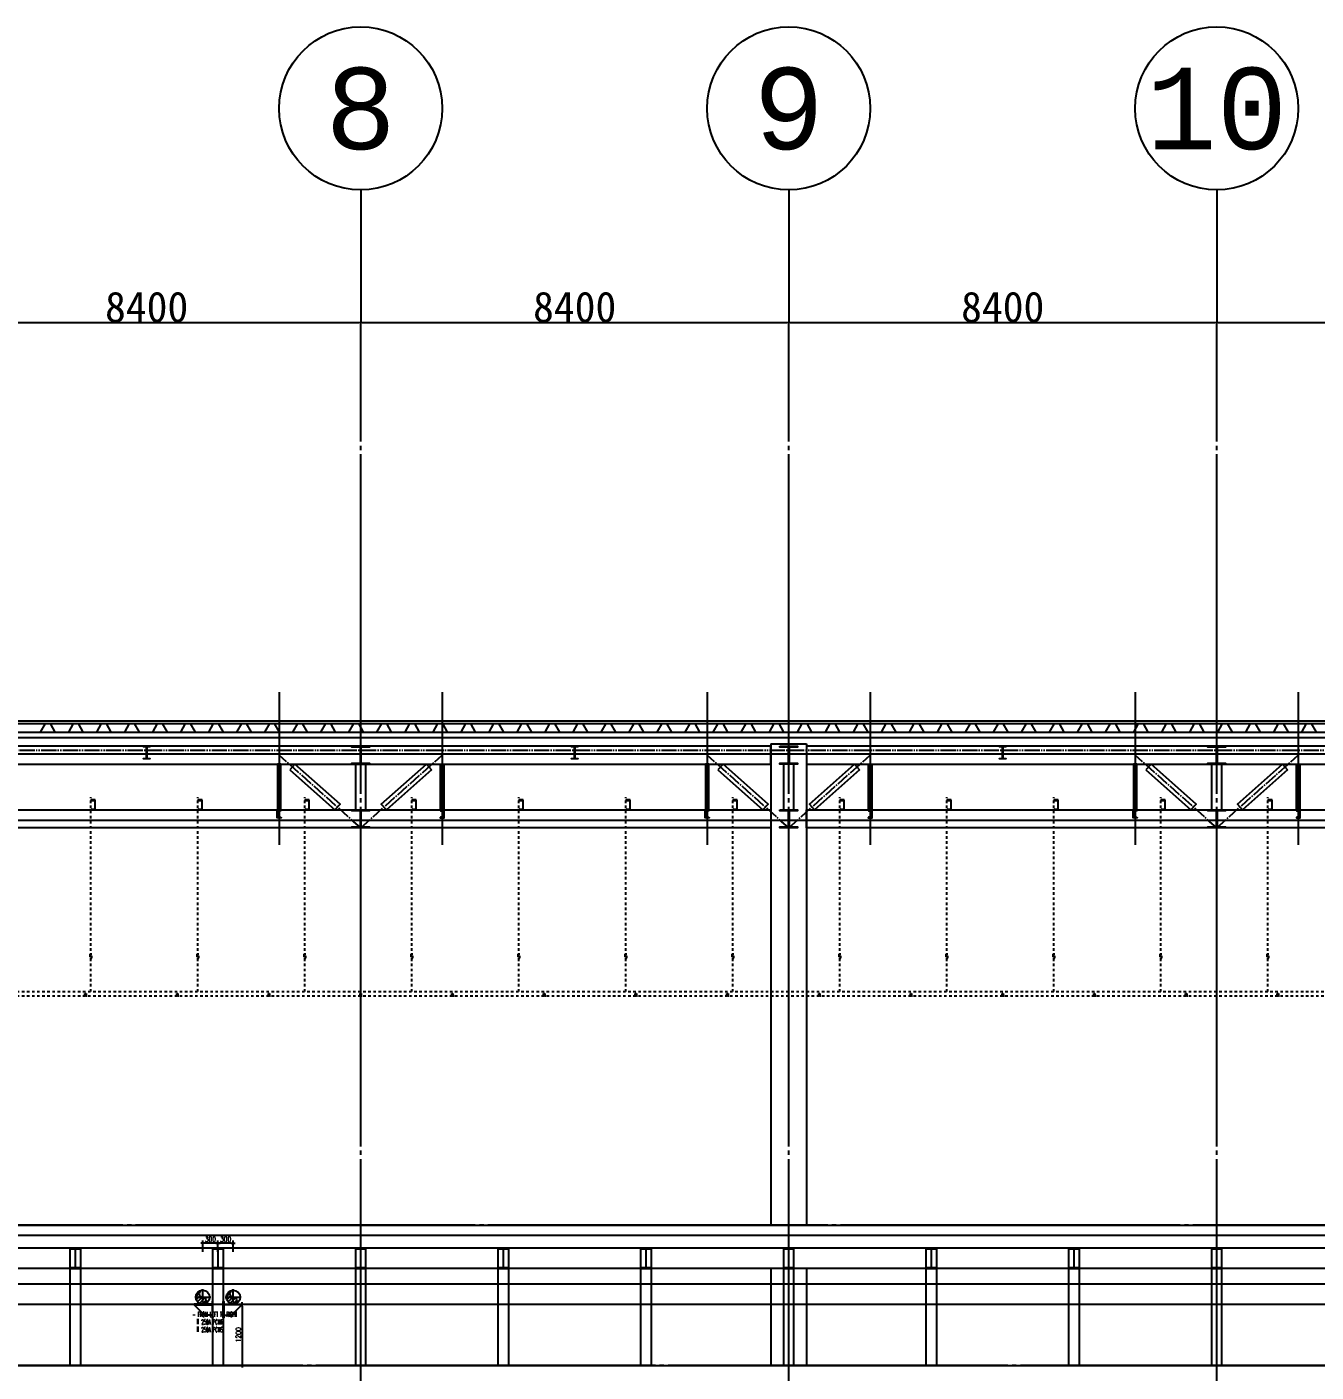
# Model space of a CAD drawing. Header units: millimetres. Extents: x -32710 to 654186, y -254124 to 420220.
# Drawn here: x 82650 to 107950, y 393818 to 420220 of the extents above; entities that cross this region are included whole.
import ezdxf
from ezdxf.enums import TextEntityAlignment as Align
from ezdxf.xclip import XClip

# ---------------------------------------------------------------- set-up
doc = ezdxf.new("R2010")
doc.units = ezdxf.units.MM
doc.header["$LTSCALE"] = 1000
for name, pattern in [('CENTER2', [1.125, 0.75, -0.125, 0.125, -0.125]), ('DOT2', [3.175, 0, -3.175]), ('TPH12-SEC-@E$0$CENTERK0', [0.65, 0.5, -0.05, 0.05, -0.05]), ('TPH12-SEC-@E$0$CENTERK5', [6.916, 6.667, -0.083, 0.083, -0.083]), ('TPH12-SEC-@E$0$DOTK1', [0.1, 0.05, -0.05]), ('TPH12-SEC-@E$0$PHANTOMK1', [1.415, 1, -0.083, 0.083, -0.083, 0.083, -0.083]), ('YFM1P-長$0$HIDDEN', [9.525, 6.35, -3.175])]:
    doc.linetypes.add(name, pattern=pattern)
for name, color, linetype in [('0-LEVEL LINE', 4, 'DOT2'), ('M-DIM', 1, 'Continuous'), ('M-TXT', 3, 'Continuous'), ('MPPIPE', 100, 'Continuous'), ('SUPPORT', 2, 'Continuous'), ('TPH12-SEC-@E$0$$FFU', 252, 'TPH12-SEC-@E$0$DOTK1'), ('TPH12-SEC-@E$0$A-DIM', 8, 'Continuous'), ('TPH12-SEC-@E$0$FLAG', 252, 'Continuous'), ('TPH12-SEC-@E$0$H-SIN', 252, 'TPH12-SEC-@E$0$CENTERK5'), ('TPH12-SEC-@E$0$HATCH', 252, 'Continuous'), ('TPH12-SEC-@E$0$KABE1', 252, 'Continuous'), ('TPH12-SEC-@E$0$SIAGE1', 252, 'Continuous'), ('TPH12-SEC-@E$0$SIAGE3', 252, 'Continuous'), ('TPH12-SEC-@E$0$STEEL2', 252, 'Continuous'), ('TPH12-SEC-@E$0$STEEL3', 252, 'Continuous'), ('TPH12-SEC-@E$0$SUGATA2', 252, 'Continuous'), ('TPH12-SEC-@E$0$SUGATA3', 252, 'Continuous'), ('YFM1P-長$0$M-FOUN', 252, 'Continuous')]:
    doc.layers.add(name, color=color, linetype=linetype)
doc.styles.add('aa-txt', font='simplex.shx', dxfattribs={"width": 0.7, "bigfont": 'chineset.shx'})
doc.styles.add('TPH12-SEC-@E$0$ATS', font='monotxt', dxfattribs={"bigfont": 'BIGFONT'})
doc.styles.add('TPH12-SEC-@E$0$STANDARD', font='txt')
doc.dimstyles.new('50-DIM', dxfattribs={"dimscale": 50, "dimtxt": 2, "dimasz": 0.8, "dimexe": 1, "dimexo": 1, "dimgap": 0.5, "dimtad": 1, "dimdec": 0, "dimdsep": 46, "dimtxsty": 'aa-txt', "dimblk": 'DOT', "dimcen": 5, "dimclrd": 256, "dimclre": 256, "dimclrt": 256, "dimadec": 0, "dimazin": 0, "dimtfac": 1, "dimtdec": 0, "dimtix": 1, "dimtmove": 2, "dimatfit": 3, "dimldrblk": 'DOT', "dimfxl": 1, "dimtolj": 1, "dimtzin": 0, "dimarcsym": 0})
doc.dimstyles.new('TPH12-SEC-@E$0$生成的_樣式__1', dxfattribs={"dimtxt": 60, "dimasz": 30.4, "dimexe": 0.18, "dimexo": 0.0625, "dimgap": 0, "dimtad": 1, "dimtih": 1, "dimtoh": 1, "dimdec": 1, "dimzin": 0, "dimdsep": 46, "dimtxsty": 'TPH12-SEC-@E$0$STANDARD', "dimblk": 'TPH12-SEC-@E$0$ARROWHEAD_6', "dimblk1": 'TPH12-SEC-@E$0$ARROWHEAD_6', "dimblk2": 'TPH12-SEC-@E$0$ARROWHEAD_6', "dimcen": 0.09, "dimclrd": 12, "dimclre": 12, "dimclrt": 3, "dimazin": 0, "dimtfac": 1, "dimtdec": 4, "dimtmove": 0, "dimatfit": 3, "dimfxl": 1, "dimtolj": 1, "dimtzin": 0, "dimarcsym": 0})

# ---------------------------------------------------------------- blocks, each defined once
blk = doc.blocks.new('TPH12-SEC-@E$0$ARROWHEAD_6')
at = {"color": 0, "linetype": 'Continuous', "lineweight": 0}
for p, q in [((0, 0), (-1, 0)), ((-0.5, -0.5), (0.5, 0.5))]:
    blk.add_line(p, q, dxfattribs=at)
blk = doc.blocks.new('*D2819')
at = {"layer": 'DEFPOINTS', "color": 0, "linetype": 'Continuous', "transparency": 16777216}
for p in [(89200, 414420), (80800, 414000), (89200, 414000)]:
    blk.add_point(p, dxfattribs=at)
at = {"layer": 'TPH12-SEC-@E$0$A-DIM', "color": 12, "linetype": 'Continuous', "lineweight": -2, "transparency": 16777216}
for p, q in [((80800, 414000), (80800, 414420)), ((80830, 414420), (89170, 414420)), ((89200, 414000), (89200, 414420))]:
    blk.add_line(p, q, dxfattribs=at)
at = {"layer": 'TPH12-SEC-@E$0$A-DIM', "color": 12, "linetype": 'Continuous', "lineweight": -2, "transparency": 16777216, "xscale": 30.40000000000001, "yscale": 30.40000000000001, "zscale": 30.40000000000001, "rotation": 180}
blk.add_blockref('TPH12-SEC-@E$0$ARROWHEAD_6', (80800, 414420), dxfattribs=at)
at = {"layer": 'TPH12-SEC-@E$0$A-DIM', "color": 12, "linetype": 'Continuous', "lineweight": -2, "transparency": 16777216, "xscale": 30.40000000000001, "yscale": 30.40000000000001, "zscale": 30.40000000000001}
blk.add_blockref('TPH12-SEC-@E$0$ARROWHEAD_6', (89200, 414420), dxfattribs=at)
at = {"layer": 'TPH12-SEC-@E$0$A-DIM', "color": 3, "linetype": 'Continuous', "lineweight": 0, "transparency": 16777216, "insert": (85000, 414720), "char_height": 600, "attachment_point": 5, "style": 'TPH12-SEC-@E$0$STANDARD'}
blk.add_mtext('\\A1;8400', dxfattribs=at)
blk = doc.blocks.new('*D2820')
at = {"layer": 'DEFPOINTS', "color": 0, "linetype": 'Continuous', "transparency": 16777216}
for p in [(97600, 414420), (89200, 414000), (97600, 414000)]:
    blk.add_point(p, dxfattribs=at)
at = {"layer": 'TPH12-SEC-@E$0$A-DIM', "color": 12, "linetype": 'Continuous', "lineweight": -2, "transparency": 16777216}
for p, q in [((89200, 414000), (89200, 414420)), ((89230, 414420), (97570, 414420)), ((97600, 414000), (97600, 414420))]:
    blk.add_line(p, q, dxfattribs=at)
at = {"layer": 'TPH12-SEC-@E$0$A-DIM', "color": 12, "linetype": 'Continuous', "lineweight": -2, "transparency": 16777216, "xscale": 30.40000000000001, "yscale": 30.40000000000001, "zscale": 30.40000000000001, "rotation": 180}
blk.add_blockref('TPH12-SEC-@E$0$ARROWHEAD_6', (89200, 414420), dxfattribs=at)
at = {"layer": 'TPH12-SEC-@E$0$A-DIM', "color": 12, "linetype": 'Continuous', "lineweight": -2, "transparency": 16777216, "xscale": 30.40000000000001, "yscale": 30.40000000000001, "zscale": 30.40000000000001}
blk.add_blockref('TPH12-SEC-@E$0$ARROWHEAD_6', (97600, 414420), dxfattribs=at)
at = {"layer": 'TPH12-SEC-@E$0$A-DIM', "color": 3, "linetype": 'Continuous', "lineweight": 0, "transparency": 16777216, "insert": (93400, 414720), "char_height": 600, "attachment_point": 5, "style": 'TPH12-SEC-@E$0$STANDARD'}
blk.add_mtext('\\A1;8400', dxfattribs=at)
blk = doc.blocks.new('*D2821')
at = {"layer": 'DEFPOINTS', "color": 0, "linetype": 'Continuous', "transparency": 16777216}
for p in [(106000, 414420), (97600, 414000), (106000, 414000)]:
    blk.add_point(p, dxfattribs=at)
at = {"layer": 'TPH12-SEC-@E$0$A-DIM', "color": 12, "linetype": 'Continuous', "lineweight": -2, "transparency": 16777216}
for p, q in [((97600, 414000), (97600, 414420)), ((97630, 414420), (105970, 414420)), ((106000, 414000), (106000, 414420))]:
    blk.add_line(p, q, dxfattribs=at)
at = {"layer": 'TPH12-SEC-@E$0$A-DIM', "color": 12, "linetype": 'Continuous', "lineweight": -2, "transparency": 16777216, "xscale": 30.40000000000001, "yscale": 30.40000000000001, "zscale": 30.40000000000001, "rotation": 180}
blk.add_blockref('TPH12-SEC-@E$0$ARROWHEAD_6', (97600, 414420), dxfattribs=at)
at = {"layer": 'TPH12-SEC-@E$0$A-DIM', "color": 12, "linetype": 'Continuous', "lineweight": -2, "transparency": 16777216, "xscale": 30.40000000000001, "yscale": 30.40000000000001, "zscale": 30.40000000000001}
blk.add_blockref('TPH12-SEC-@E$0$ARROWHEAD_6', (106000, 414420), dxfattribs=at)
at = {"layer": 'TPH12-SEC-@E$0$A-DIM', "color": 3, "linetype": 'Continuous', "lineweight": 0, "transparency": 16777216, "insert": (101800, 414720), "char_height": 600, "attachment_point": 5, "style": 'TPH12-SEC-@E$0$STANDARD'}
blk.add_mtext('\\A1;8400', dxfattribs=at)
blk = doc.blocks.new('*D2822')
at = {"layer": 'DEFPOINTS', "color": 0, "linetype": 'Continuous', "transparency": 16777216}
for p in [(114400, 414420), (106000, 414000), (114400, 414000)]:
    blk.add_point(p, dxfattribs=at)
at = {"layer": 'TPH12-SEC-@E$0$A-DIM', "color": 12, "linetype": 'Continuous', "lineweight": -2, "transparency": 16777216}
for p, q in [((106000, 414000), (106000, 414420)), ((106030, 414420), (114370, 414420)), ((114400, 414000), (114400, 414420))]:
    blk.add_line(p, q, dxfattribs=at)
at = {"layer": 'TPH12-SEC-@E$0$A-DIM', "color": 12, "linetype": 'Continuous', "lineweight": -2, "transparency": 16777216, "xscale": 30.40000000000001, "yscale": 30.40000000000001, "zscale": 30.40000000000001, "rotation": 180}
blk.add_blockref('TPH12-SEC-@E$0$ARROWHEAD_6', (106000, 414420), dxfattribs=at)
at = {"layer": 'TPH12-SEC-@E$0$A-DIM', "color": 12, "linetype": 'Continuous', "lineweight": -2, "transparency": 16777216, "xscale": 30.40000000000001, "yscale": 30.40000000000001, "zscale": 30.40000000000001}
blk.add_blockref('TPH12-SEC-@E$0$ARROWHEAD_6', (114400, 414420), dxfattribs=at)
at = {"layer": 'TPH12-SEC-@E$0$A-DIM', "color": 3, "linetype": 'Continuous', "lineweight": 0, "transparency": 16777216, "insert": (110200, 414720), "char_height": 600, "attachment_point": 5, "style": 'TPH12-SEC-@E$0$STANDARD'}
blk.add_mtext('\\A1;8400', dxfattribs=at)
blk = doc.blocks.new('DOT')
at = {"color": 0}
blk.add_line((-1, 0), (1, 0), dxfattribs=at)
at = {"color": 3, "const_width": 0.5}
blk.add_lwpolyline([(-0.25, 0, 1), (0.25, 0, 1)], format="xyb", close=True, dxfattribs=at)
blk = doc.blocks.new('*D104')
at = {"layer": 'DEFPOINTS', "color": 0, "transparency": 16777216}
for p in [(86400, 396350), (86400, 396125), (86700, 396125)]:
    blk.add_point(p, dxfattribs=at)
at = {"layer": 'M-DIM', "lineweight": -2, "transparency": 16777216}
for p, q in [((86400, 396175), (86400, 396400)), ((86660, 396350), (86440, 396350)), ((86700, 396175), (86700, 396400))]:
    blk.add_line(p, q, dxfattribs=at)
at = {"layer": 'M-DIM', "lineweight": -2, "transparency": 16777216, "xscale": 40, "yscale": 40, "zscale": 40, "rotation": 180}
blk.add_blockref('DOT', (86400, 396350), dxfattribs=at)
at = {"layer": 'M-DIM', "lineweight": -2, "transparency": 16777216, "xscale": 40, "yscale": 40, "zscale": 40}
blk.add_blockref('DOT', (86700, 396350), dxfattribs=at)
at = {"layer": 'M-DIM', "transparency": 16777216, "insert": (86550, 396425), "char_height": 100, "attachment_point": 5, "style": 'aa-txt'}
blk.add_mtext('\\A1;300', dxfattribs=at)
blk = doc.blocks.new('_Dot')
at = {"color": 0, "linetype": 'ByBlock', "lineweight": -2}
blk.add_line((-0.5, 0), (-1, 0), dxfattribs=at)
at = {"color": 0, "linetype": 'ByBlock', "const_width": 0.5}
blk.add_lwpolyline([(-0.25, 0, 1), (0.25, 0, 1)], format="xyb", close=True, dxfattribs=at)
blk = doc.blocks.new('*D105')
at = {"layer": 'DEFPOINTS', "color": 0, "transparency": 16777216}
for p in [(86100, 396350), (86100, 396125), (86400, 396125)]:
    blk.add_point(p, dxfattribs=at)
at = {"layer": 'M-DIM', "lineweight": -2, "transparency": 16777216}
for p, q in [((86100, 396175), (86100, 396400)), ((86360, 396350), (86140, 396350)), ((86400, 396175), (86400, 396400))]:
    blk.add_line(p, q, dxfattribs=at)
at = {"layer": 'M-DIM', "lineweight": -2, "transparency": 16777216, "xscale": 40, "yscale": 40, "zscale": 40, "rotation": 180}
blk.add_blockref('DOT', (86100, 396350), dxfattribs=at)
at = {"layer": 'M-DIM', "lineweight": -2, "transparency": 16777216, "xscale": 40, "yscale": 40, "zscale": 40}
blk.add_blockref('DOT', (86400, 396350), dxfattribs=at)
at = {"layer": 'M-DIM', "transparency": 16777216, "insert": (86250, 396425), "char_height": 100, "attachment_point": 5, "style": 'aa-txt'}
blk.add_mtext('\\A1;300', dxfattribs=at)
blk = doc.blocks.new('*D107')
at = {"layer": 'DEFPOINTS', "color": 0, "transparency": 16777216}
for p in [(86650, 395150), (86650, 393950), (86875, 393950)]:
    blk.add_point(p, dxfattribs=at)
at = {"layer": 'M-DIM', "lineweight": -2, "transparency": 16777216}
for p, q in [((86700, 395150), (86925, 395150)), ((86875, 395110), (86875, 393990)), ((86700, 393950), (86925, 393950))]:
    blk.add_line(p, q, dxfattribs=at)
at = {"layer": 'M-DIM', "lineweight": -2, "transparency": 16777216, "xscale": 40, "yscale": 40, "zscale": 40}
for p, rotation in [((86875, 395150), 90), ((86875, 393950), 270)]:
    blk.add_blockref('DOT', p, dxfattribs=dict(at, rotation=rotation))
at = {"layer": 'M-DIM', "transparency": 16777216, "insert": (86800, 394550), "char_height": 100, "attachment_point": 5, "rotation": 90, "style": 'aa-txt'}
blk.add_mtext('\\A1;1200', dxfattribs=at)
blk = doc.blocks.new('YFM1P-長')
at = {"layer": 'YFM1P-長$0$M-FOUN', "color": 252, "linetype": 'YFM1P-長$0$HIDDEN', "ltscale": 0.1}
for p, q in [((270450, 402885), (47650, 402885)), ((270450, 402130), (47650, 402130))]:
    blk.add_line(p, q, dxfattribs=at)
at = {"layer": 'YFM1P-長$0$M-FOUN', "color": 1}
blk.add_line((270450, 401200), (47650, 401200), dxfattribs=at)
blk = doc.blocks.new('TPH12-SEC-@E')
at = {"layer": 'DEFPOINTS'}
for p, q in [((87600, 407164.1), (87600, 404164.1)), ((90800, 407164.1), (90800, 404164.1)), ((96000, 407164.1), (96000, 404164.1)), ((99200, 407164.1), (99200, 404164.1)), ((104400, 407164.1), (104400, 404164.1)), ((107600, 407164.1), (107600, 404164.1)), ((80800, 405950), (89200, 405950)), ((89200, 405950), (97600, 405950)), ((97600, 405950), (106000, 405950)), ((106000, 405950), (114400, 405950)), ((80800, 404650), (89200, 404650)), ((89200, 404650), (97600, 404650)), ((97600, 404650), (106000, 404650)), ((106000, 404650), (114400, 404650))]:
    blk.add_line(p, q, dxfattribs=at)
at = {"layer": 'TPH12-SEC-@E$0$$FFU'}
for p, q in [((83902, 401285), (83902, 405100)), ((86002, 401285), (86002, 405100)), ((88102, 401285), (88102, 405100)), ((90202, 401285), (90202, 405100)), ((92302, 401285), (92302, 405100)), ((94402, 401285), (94402, 405100)), ((96502, 401285), (96502, 405100)), ((98602, 401285), (98602, 405100)), ((100702, 401285), (100702, 405100)), ((102802, 401285), (102802, 405100)), ((104902, 401285), (104902, 405100)), ((107002, 401285), (107002, 405100)), ((63950, 401285), (156600, 401285)), ((63950, 401200), (156600, 401200))]:
    blk.add_line(p, q, dxfattribs=at)
for points in [[(83922, 401940), (83922, 402020), (83922, 402020), (83882, 402020), (83882, 401940)], [(86022, 401940), (86022, 402020), (86022, 402020), (85982, 402020), (85982, 401940)], [(88122, 401940), (88122, 402020), (88122, 402020), (88082, 402020), (88082, 401940)], [(90222, 401940), (90222, 402020), (90222, 402020), (90182, 402020), (90182, 401940)], [(92322, 401940), (92322, 402020), (92322, 402020), (92282, 402020), (92282, 401940)], [(94422, 401940), (94422, 402020), (94422, 402020), (94382, 402020), (94382, 401940)], [(96522, 401940), (96522, 402020), (96522, 402020), (96482, 402020), (96482, 401940)], [(98622, 401940), (98622, 402020), (98622, 402020), (98582, 402020), (98582, 401940)], [(100722, 401940), (100722, 402020), (100722, 402020), (100682, 402020), (100682, 401940)], [(102822, 401940), (102822, 402020), (102822, 402020), (102782, 402020), (102782, 401940)], [(104922, 401940), (104922, 402020), (104922, 402020), (104882, 402020), (104882, 401940)], [(107022, 401940), (107022, 402020), (107022, 402020), (106982, 402020), (106982, 401940)], [(83832.5, 401200), (83767.5, 401200), (83767.5, 401203), (83789, 401203), (83789, 401248), (83811, 401248), (83811, 401203), (83832.5, 401203)], [(85632.5, 401200), (85567.5, 401200), (85567.5, 401203), (85589, 401203), (85589, 401248), (85611, 401248), (85611, 401203), (85632.5, 401203)], [(87432.5, 401200), (87367.5, 401200), (87367.5, 401203), (87389, 401203), (87389, 401248), (87411, 401248), (87411, 401203), (87432.5, 401203)], [(89232.5, 401200), (89167.5, 401200), (89167.5, 401203), (89189, 401203), (89189, 401248), (89211, 401248), (89211, 401203), (89232.5, 401203)], [(91032.5, 401200), (90967.5, 401200), (90967.5, 401203), (90989, 401203), (90989, 401248), (91011, 401248), (91011, 401203), (91032.5, 401203)], [(92832.5, 401200), (92767.5, 401200), (92767.5, 401203), (92789, 401203), (92789, 401248), (92811, 401248), (92811, 401203), (92832.5, 401203)], [(94632.5, 401200), (94567.5, 401200), (94567.5, 401203), (94589, 401203), (94589, 401248), (94611, 401248), (94611, 401203), (94632.5, 401203)], [(96432.5, 401200), (96367.5, 401200), (96367.5, 401203), (96389, 401203), (96389, 401248), (96411, 401248), (96411, 401203), (96432.5, 401203)], [(98232.5, 401200), (98167.5, 401200), (98167.5, 401203), (98189, 401203), (98189, 401248), (98211, 401248), (98211, 401203), (98232.5, 401203)], [(100032.5, 401200), (99967.5, 401200), (99967.5, 401203), (99989, 401203), (99989, 401248), (100011, 401248), (100011, 401203), (100032.5, 401203)], [(101832.5, 401200), (101767.5, 401200), (101767.5, 401203), (101789, 401203), (101789, 401248), (101811, 401248), (101811, 401203), (101832.5, 401203)], [(103632.5, 401200), (103567.5, 401200), (103567.5, 401203), (103589, 401203), (103589, 401248), (103611, 401248), (103611, 401203), (103632.5, 401203)], [(105432.5, 401200), (105367.5, 401200), (105367.5, 401203), (105389, 401203), (105389, 401248), (105411, 401248), (105411, 401203), (105432.5, 401203)], [(107232.5, 401200), (107167.5, 401200), (107167.5, 401203), (107189, 401203), (107189, 401248), (107211, 401248), (107211, 401203), (107232.5, 401203)]]:
    blk.add_lwpolyline(points, close=True, dxfattribs=at)
at = {"layer": 'TPH12-SEC-@E$0$FLAG'}
for p, q in [((89200, 417020), (89200, 414420)), ((97600, 417020), (97600, 414420)), ((106000, 417020), (106000, 414420))]:
    blk.add_line(p, q, dxfattribs=at)
for centre in [(89200, 418620), (97600, 418620), (106000, 418620)]:
    blk.add_circle(centre, 1600, dxfattribs=at)
at = {"layer": 'TPH12-SEC-@E$0$H-SIN'}
for p, q in [((89200, 377500), (89200, 414000)), ((97600, 377500), (97600, 414000)), ((106000, 377500), (106000, 414000)), ((298929.6, 396700), (18729.6, 396700)), ((274800, 393950), (45200, 393950))]:
    blk.add_line(p, q, dxfattribs=at)
at = {"layer": 'TPH12-SEC-@E$0$HATCH'}
for points in [[(87811.3, 405638.1), (88694.9, 404850), (88794.7, 404961.9), (87911.1, 405750)], [(90588.7, 405638.1), (89705.1, 404850), (89605.3, 404961.9), (90488.9, 405750)], [(96211.3, 405638.1), (97094.9, 404850), (97194.7, 404961.9), (96311.1, 405750)], [(98988.7, 405638.1), (98105.1, 404850), (98005.3, 404961.9), (98888.9, 405750)], [(104611.3, 405638.1), (105494.9, 404850), (105594.7, 404961.9), (104711.1, 405750)], [(107388.7, 405638.1), (106505.1, 404850), (106405.3, 404961.9), (107288.9, 405750)]]:
    blk.add_lwpolyline(points, close=True, dxfattribs=at)
at = {"layer": 'TPH12-SEC-@E$0$KABE1'}
blk.add_line((47650, 393950), (272350, 393950), dxfattribs=at)
blk.add_lwpolyline([(71200, 396700), (139000, 396700), (139000, 396500), (71200, 396500)], close=True, dxfattribs=at)
at = {"layer": 'TPH12-SEC-@E$0$SIAGE1'}
for points in [[(82650, 406380), (82920, 406380), (83015, 406550), (83105, 406550), (83200, 406380)], [(83200, 406380), (83470, 406380), (83565, 406550), (83655, 406550), (83750, 406380)], [(83750, 406380), (84020, 406380), (84115, 406550), (84205, 406550), (84300, 406380)], [(84300, 406380), (84570, 406380), (84665, 406550), (84755, 406550), (84850, 406380)], [(84850, 406380), (85120, 406380), (85215, 406550), (85305, 406550), (85400, 406380)], [(85400, 406380), (85670, 406380), (85765, 406550), (85855, 406550), (85950, 406380)], [(85950, 406380), (86220, 406380), (86315, 406550), (86405, 406550), (86500, 406380)], [(86500, 406380), (86770, 406380), (86865, 406550), (86955, 406550), (87050, 406380)], [(87050, 406380), (87320, 406380), (87415, 406550), (87505, 406550), (87600, 406380)], [(87600, 406380), (87870, 406380), (87965, 406550), (88055, 406550), (88150, 406380)], [(88150, 406380), (88420, 406380), (88515, 406550), (88605, 406550), (88700, 406380)], [(88700, 406380), (88970, 406380), (89065, 406550), (89155, 406550), (89250, 406380)], [(89250, 406380), (89520, 406380), (89615, 406550), (89705, 406550), (89800, 406380)], [(89800, 406380), (90070, 406380), (90165, 406550), (90255, 406550), (90350, 406380)], [(90350, 406380), (90620, 406380), (90715, 406550), (90805, 406550), (90900, 406380)], [(90900, 406380), (91170, 406380), (91265, 406550), (91355, 406550), (91450, 406380)], [(91450, 406380), (91720, 406380), (91815, 406550), (91905, 406550), (92000, 406380)], [(92000, 406380), (92270, 406380), (92365, 406550), (92455, 406550), (92550, 406380)], [(92550, 406380), (92820, 406380), (92915, 406550), (93005, 406550), (93100, 406380)], [(93100, 406380), (93370, 406380), (93465, 406550), (93555, 406550), (93650, 406380)], [(93650, 406380), (93920, 406380), (94015, 406550), (94105, 406550), (94200, 406380)], [(94200, 406380), (94470, 406380), (94565, 406550), (94655, 406550), (94750, 406380)], [(94750, 406380), (95020, 406380), (95115, 406550), (95205, 406550), (95300, 406380)], [(95300, 406380), (95570, 406380), (95665, 406550), (95755, 406550), (95850, 406380)], [(95850, 406380), (96120, 406380), (96215, 406550), (96305, 406550), (96400, 406380)], [(96400, 406380), (96670, 406380), (96765, 406550), (96855, 406550), (96950, 406380)], [(96950, 406380), (97220, 406380), (97315, 406550), (97405, 406550), (97500, 406380)], [(97500, 406380), (97770, 406380), (97865, 406550), (97955, 406550), (98050, 406380)], [(98050, 406380), (98320, 406380), (98415, 406550), (98505, 406550), (98600, 406380)], [(98600, 406380), (98870, 406380), (98965, 406550), (99055, 406550), (99150, 406380)], [(99150, 406380), (99420, 406380), (99515, 406550), (99605, 406550), (99700, 406380)], [(99700, 406380), (99970, 406380), (100065, 406550), (100155, 406550), (100250, 406380)], [(100250, 406380), (100520, 406380), (100615, 406550), (100705, 406550), (100800, 406380)], [(100800, 406380), (101070, 406380), (101165, 406550), (101255, 406550), (101350, 406380)], [(101350, 406380), (101620, 406380), (101715, 406550), (101805, 406550), (101900, 406380)], [(101900, 406380), (102170, 406380), (102265, 406550), (102355, 406550), (102450, 406380)], [(102450, 406380), (102720, 406380), (102815, 406550), (102905, 406550), (103000, 406380)], [(103000, 406380), (103270, 406380), (103365, 406550), (103455, 406550), (103550, 406380)], [(103550, 406380), (103820, 406380), (103915, 406550), (104005, 406550), (104100, 406380)], [(104100, 406380), (104370, 406380), (104465, 406550), (104555, 406550), (104650, 406380)], [(104650, 406380), (104920, 406380), (105015, 406550), (105105, 406550), (105200, 406380)], [(105200, 406380), (105470, 406380), (105565, 406550), (105655, 406550), (105750, 406380)], [(105750, 406380), (106020, 406380), (106115, 406550), (106205, 406550), (106300, 406380)], [(106300, 406380), (106570, 406380), (106665, 406550), (106755, 406550), (106850, 406380)], [(106850, 406380), (107120, 406380), (107215, 406550), (107305, 406550), (107400, 406380)], [(107400, 406380), (107670, 406380), (107765, 406550), (107855, 406550), (107950, 406380)]]:
    blk.add_lwpolyline(points, dxfattribs=at)
at = {"layer": 'TPH12-SEC-@E$0$SIAGE3'}
blk.add_line((47050, 406380), (156500, 406380), dxfattribs=at)
at = {"layer": 'TPH12-SEC-@E$0$STEEL2'}
for points in [[(84938, 406100), (85062, 406100), (85062, 406092), (85010.5, 406092, 0.4142136), (85002.5, 406084), (85002.5, 405868, 0.4142136), (85010.5, 405860), (85062, 405860), (85062, 405852), (84938, 405852), (84938, 405860), (84989.5, 405860, 0.4142136), (84997.5, 405868), (84997.5, 406084, 0.4142136), (84989.5, 406092), (84938, 406092)], [(89025, 406100), (89375, 406100), (89375, 406081), (89219, 406081, 0.4142136), (89206, 406068), (89206, 405782, 0.4142136), (89219, 405769), (89375, 405769), (89375, 405750), (89025, 405750), (89025, 405769), (89181, 405769, 0.4142136), (89194, 405782), (89194, 406068, 0.4142136), (89181, 406081), (89025, 406081)], [(93338, 406100), (93462, 406100), (93462, 406092), (93410.5, 406092, 0.4142136), (93402.5, 406084), (93402.5, 405868, 0.4142136), (93410.5, 405860), (93462, 405860), (93462, 405852), (93338, 405852), (93338, 405860), (93389.5, 405860, 0.4142136), (93397.5, 405868), (93397.5, 406084, 0.4142136), (93389.5, 406092), (93338, 406092)], [(97425, 406100), (97775, 406100), (97775, 406081), (97619, 406081, 0.4142136), (97606, 406068), (97606, 405782, 0.4142136), (97619, 405769), (97775, 405769), (97775, 405750), (97425, 405750), (97425, 405769), (97581, 405769, 0.4142136), (97594, 405782), (97594, 406068, 0.4142136), (97581, 406081), (97425, 406081)], [(101738, 406100), (101862, 406100), (101862, 406092), (101810.5, 406092, 0.4142136), (101802.5, 406084), (101802.5, 405868, 0.4142136), (101810.5, 405860), (101862, 405860), (101862, 405852), (101738, 405852), (101738, 405860), (101789.5, 405860, 0.4142136), (101797.5, 405868), (101797.5, 406084, 0.4142136), (101789.5, 406092), (101738, 406092)], [(105825, 406100), (106175, 406100), (106175, 406081), (106019, 406081, 0.4142136), (106006, 406068), (106006, 405782, 0.4142136), (106019, 405769), (106175, 405769), (106175, 405750), (105825, 405750), (105825, 405769), (105981, 405769, 0.4142136), (105994, 405782), (105994, 406068, 0.4142136), (105981, 406081), (105825, 406081)], [(83990, 405050), (83910, 405050), (83910, 405046.5, 0.4142136), (83917.5, 405039), (83975, 405039, -0.4142136), (83982.5, 405031.5), (83982.5, 404868.5, -0.4142136), (83975, 404861), (83917.5, 404861, 0.4142136), (83910, 404853.5), (83910, 404850), (83990, 404850)], [(86090, 405050), (86010, 405050), (86010, 405046.5, 0.4142136), (86017.5, 405039), (86075, 405039, -0.4142136), (86082.5, 405031.5), (86082.5, 404868.5, -0.4142136), (86075, 404861), (86017.5, 404861, 0.4142136), (86010, 404853.5), (86010, 404850), (86090, 404850)], [(88190, 405050), (88110, 405050), (88110, 405046.5, 0.4142136), (88117.5, 405039), (88175, 405039, -0.4142136), (88182.5, 405031.5), (88182.5, 404868.5, -0.4142136), (88175, 404861), (88117.5, 404861, 0.4142136), (88110, 404853.5), (88110, 404850), (88190, 404850)], [(90290, 405050), (90210, 405050), (90210, 405046.5, 0.4142136), (90217.5, 405039), (90275, 405039, -0.4142136), (90282.5, 405031.5), (90282.5, 404868.5, -0.4142136), (90275, 404861), (90217.5, 404861, 0.4142136), (90210, 404853.5), (90210, 404850), (90290, 404850)], [(92390, 405050), (92310, 405050), (92310, 405046.5, 0.4142136), (92317.5, 405039), (92375, 405039, -0.4142136), (92382.5, 405031.5), (92382.5, 404868.5, -0.4142136), (92375, 404861), (92317.5, 404861, 0.4142136), (92310, 404853.5), (92310, 404850), (92390, 404850)], [(94490, 405050), (94410, 405050), (94410, 405046.5, 0.4142136), (94417.5, 405039), (94475, 405039, -0.4142136), (94482.5, 405031.5), (94482.5, 404868.5, -0.4142136), (94475, 404861), (94417.5, 404861, 0.4142136), (94410, 404853.5), (94410, 404850), (94490, 404850)], [(96590, 405050), (96510, 405050), (96510, 405046.5, 0.4142136), (96517.5, 405039), (96575, 405039, -0.4142136), (96582.5, 405031.5), (96582.5, 404868.5, -0.4142136), (96575, 404861), (96517.5, 404861, 0.4142136), (96510, 404853.5), (96510, 404850), (96590, 404850)], [(98690, 405050), (98610, 405050), (98610, 405046.5, 0.4142136), (98617.5, 405039), (98675, 405039, -0.4142136), (98682.5, 405031.5), (98682.5, 404868.5, -0.4142136), (98675, 404861), (98617.5, 404861, 0.4142136), (98610, 404853.5), (98610, 404850), (98690, 404850)], [(100790, 405050), (100710, 405050), (100710, 405046.5, 0.4142136), (100717.5, 405039), (100775, 405039, -0.4142136), (100782.5, 405031.5), (100782.5, 404868.5, -0.4142136), (100775, 404861), (100717.5, 404861, 0.4142136), (100710, 404853.5), (100710, 404850), (100790, 404850)], [(102890, 405050), (102810, 405050), (102810, 405046.5, 0.4142136), (102817.5, 405039), (102875, 405039, -0.4142136), (102882.5, 405031.5), (102882.5, 404868.5, -0.4142136), (102875, 404861), (102817.5, 404861, 0.4142136), (102810, 404853.5), (102810, 404850), (102890, 404850)], [(104990, 405050), (104910, 405050), (104910, 405046.5, 0.4142136), (104917.5, 405039), (104975, 405039, -0.4142136), (104982.5, 405031.5), (104982.5, 404868.5, -0.4142136), (104975, 404861), (104917.5, 404861, 0.4142136), (104910, 404853.5), (104910, 404850), (104990, 404850)], [(107090, 405050), (107010, 405050), (107010, 405046.5, 0.4142136), (107017.5, 405039), (107075, 405039, -0.4142136), (107082.5, 405031.5), (107082.5, 404868.5, -0.4142136), (107075, 404861), (107017.5, 404861, 0.4142136), (107010, 404853.5), (107010, 404850), (107090, 404850)], [(87562.5, 404846), (87637.5, 404846), (87637.5, 404842.5, -0.4142136), (87631, 404836), (87575.5, 404836, 0.4142136), (87569, 404829.5), (87569, 404712.5, 0.4142136), (87575.5, 404706), (87631, 404706, -0.4142136), (87637.5, 404699.5), (87637.5, 404696), (87562.5, 404696)], [(89025, 404850), (89375, 404850), (89375, 404831), (89219, 404831, 0.4142136), (89206, 404818), (89206, 404532, 0.4142136), (89219, 404519), (89375, 404519), (89375, 404500), (89025, 404500), (89025, 404519), (89181, 404519, 0.4142136), (89194, 404532), (89194, 404818, 0.4142136), (89181, 404831), (89025, 404831)], [(90837.5, 404846), (90762.5, 404846), (90762.5, 404842.5, 0.4142136), (90769, 404836), (90824.5, 404836, -0.4142136), (90831, 404829.5), (90831, 404712.5, -0.4142136), (90824.5, 404706), (90769, 404706, 0.4142136), (90762.5, 404699.5), (90762.5, 404696), (90837.5, 404696)], [(95962.5, 404846), (96037.5, 404846), (96037.5, 404842.5, -0.4142136), (96031, 404836), (95975.5, 404836, 0.4142136), (95969, 404829.5), (95969, 404712.5, 0.4142136), (95975.5, 404706), (96031, 404706, -0.4142136), (96037.5, 404699.5), (96037.5, 404696), (95962.5, 404696)], [(97425, 404850), (97775, 404850), (97775, 404831), (97619, 404831, 0.4142136), (97606, 404818), (97606, 404532, 0.4142136), (97619, 404519), (97775, 404519), (97775, 404500), (97425, 404500), (97425, 404519), (97581, 404519, 0.4142136), (97594, 404532), (97594, 404818, 0.4142136), (97581, 404831), (97425, 404831)], [(99237.5, 404846), (99162.5, 404846), (99162.5, 404842.5, 0.4142136), (99169, 404836), (99224.5, 404836, -0.4142136), (99231, 404829.5), (99231, 404712.5, -0.4142136), (99224.5, 404706), (99169, 404706, 0.4142136), (99162.5, 404699.5), (99162.5, 404696), (99237.5, 404696)], [(104362.5, 404846), (104437.5, 404846), (104437.5, 404842.5, -0.4142136), (104431, 404836), (104375.5, 404836, 0.4142136), (104369, 404829.5), (104369, 404712.5, 0.4142136), (104375.5, 404706), (104431, 404706, -0.4142136), (104437.5, 404699.5), (104437.5, 404696), (104362.5, 404696)], [(105825, 404850), (106175, 404850), (106175, 404831), (106019, 404831, 0.4142136), (106006, 404818), (106006, 404532, 0.4142136), (106019, 404519), (106175, 404519), (106175, 404500), (105825, 404500), (105825, 404519), (105981, 404519, 0.4142136), (105994, 404532), (105994, 404818, 0.4142136), (105981, 404831), (105825, 404831)], [(107637.5, 404846), (107562.5, 404846), (107562.5, 404842.5, 0.4142136), (107569, 404836), (107624.5, 404836, -0.4142136), (107631, 404829.5), (107631, 404712.5, -0.4142136), (107624.5, 404706), (107569, 404706, 0.4142136), (107562.5, 404699.5), (107562.5, 404696), (107637.5, 404696)], [(83700, 396250), (83500, 396250), (83500, 396237), (83583, 396237, -0.4142136), (83596, 396224), (83596, 395876, -0.4142136), (83583, 395863), (83500, 395863), (83500, 395850), (83700, 395850), (83700, 395863), (83617, 395863, -0.4142136), (83604, 395876), (83604, 396224, -0.4142136), (83617, 396237), (83700, 396237)], [(86500, 396250), (86300, 396250), (86300, 396237), (86383, 396237, -0.4142136), (86396, 396224), (86396, 395876, -0.4142136), (86383, 395863), (86300, 395863), (86300, 395850), (86500, 395850), (86500, 395863), (86417, 395863, -0.4142136), (86404, 395876), (86404, 396224, -0.4142136), (86417, 396237), (86500, 396237)], [(89300, 396250), (89100, 396250), (89100, 396237), (89183, 396237, -0.4142136), (89196, 396224), (89196, 395876, -0.4142136), (89183, 395863), (89100, 395863), (89100, 395850), (89300, 395850), (89300, 395863), (89217, 395863, -0.4142136), (89204, 395876), (89204, 396224, -0.4142136), (89217, 396237), (89300, 396237)], [(92100, 396250), (91900, 396250), (91900, 396237), (91983, 396237, -0.4142136), (91996, 396224), (91996, 395876, -0.4142136), (91983, 395863), (91900, 395863), (91900, 395850), (92100, 395850), (92100, 395863), (92017, 395863, -0.4142136), (92004, 395876), (92004, 396224, -0.4142136), (92017, 396237), (92100, 396237)], [(94900, 396250), (94700, 396250), (94700, 396237), (94783, 396237, -0.4142136), (94796, 396224), (94796, 395876, -0.4142136), (94783, 395863), (94700, 395863), (94700, 395850), (94900, 395850), (94900, 395863), (94817, 395863, -0.4142136), (94804, 395876), (94804, 396224, -0.4142136), (94817, 396237), (94900, 396237)], [(97700, 396250), (97500, 396250), (97500, 396237), (97583, 396237, -0.4142136), (97596, 396224), (97596, 395876, -0.4142136), (97583, 395863), (97500, 395863), (97500, 395850), (97700, 395850), (97700, 395863), (97617, 395863, -0.4142136), (97604, 395876), (97604, 396224, -0.4142136), (97617, 396237), (97700, 396237)], [(100500, 396250), (100300, 396250), (100300, 396237), (100383, 396237, -0.4142136), (100396, 396224), (100396, 395876, -0.4142136), (100383, 395863), (100300, 395863), (100300, 395850), (100500, 395850), (100500, 395863), (100417, 395863, -0.4142136), (100404, 395876), (100404, 396224, -0.4142136), (100417, 396237), (100500, 396237)], [(103300, 396250), (103100, 396250), (103100, 396237), (103183, 396237, -0.4142136), (103196, 396224), (103196, 395876, -0.4142136), (103183, 395863), (103100, 395863), (103100, 395850), (103300, 395850), (103300, 395863), (103217, 395863, -0.4142136), (103204, 395876), (103204, 396224, -0.4142136), (103217, 396237), (103300, 396237)], [(106100, 396250), (105900, 396250), (105900, 396237), (105983, 396237, -0.4142136), (105996, 396224), (105996, 395876, -0.4142136), (105983, 395863), (105900, 395863), (105900, 395850), (106100, 395850), (106100, 395863), (106017, 395863, -0.4142136), (106004, 395876), (106004, 396224, -0.4142136), (106017, 396237), (106100, 396237)]]:
    blk.add_lwpolyline(points, format="xyb", close=True, dxfattribs=at)
at = {"layer": 'TPH12-SEC-@E$0$STEEL3'}
for p, q in [((97250, 406150), (97250, 396700)), ((97250, 406150), (97950, 406150)), ((97950, 406150), (97950, 396700)), ((153400, 396500), (47660, 396500)), ((156590, 396250), (47660, 396250)), ((89200, 395850), (80800, 395850)), ((97600, 395850), (89200, 395850)), ((97250, 395850), (97250, 393950)), ((106000, 395850), (97600, 395850)), ((97950, 395850), (97950, 393950)), ((114400, 395850), (106000, 395850))]:
    blk.add_line(p, q, dxfattribs=at)
at = {"layer": 'TPH12-SEC-@E$0$STEEL3', "linetype": 'TPH12-SEC-@E$0$PHANTOMK1', "ltscale": 0.3}
for p, q in [((80806, 406025), (84997.5, 406025)), ((85002.5, 406025), (89194, 406025)), ((89206, 406025), (93397.5, 406025)), ((93402.5, 406025), (97594, 406025)), ((97606, 406025), (101797.5, 406025)), ((101802.5, 406025), (105994, 406025)), ((106006, 406025), (110197.5, 406025))]:
    blk.add_line(p, q, dxfattribs=at)
at = {"layer": 'TPH12-SEC-@E$0$STEEL3', "linetype": 'TPH12-SEC-@E$0$CENTERK0', "ltscale": 0.5}
for p, q in [((89200, 404500), (87600, 405927)), ((89200, 404500), (90800, 405927)), ((97600, 404500), (96000, 405927)), ((97600, 404500), (99200, 405927)), ((106000, 404500), (104400, 405927)), ((106000, 404500), (107600, 405927))]:
    blk.add_line(p, q, dxfattribs=at)
at = {"layer": 'TPH12-SEC-@E$0$STEEL3'}
for points in [[(81150, 405750), (97250, 405750), (97250, 406100), (81150, 406100)], [(97950, 405750), (114050, 405750), (114050, 406100), (97950, 406100)], [(87632.5, 404850), (87632.5, 405750), (87567.5, 405750), (87567.5, 404850)], [(89300, 404850), (89300, 405750), (89100, 405750), (89100, 404850)], [(90767.5, 404850), (90767.5, 405750), (90832.5, 405750), (90832.5, 404850)], [(96032.5, 404850), (96032.5, 405750), (95967.5, 405750), (95967.5, 404850)], [(97700, 404850), (97700, 405750), (97500, 405750), (97500, 404850)], [(99167.5, 404850), (99167.5, 405750), (99232.5, 405750), (99232.5, 404850)], [(104432.5, 404850), (104432.5, 405750), (104367.5, 405750), (104367.5, 404850)], [(106100, 404850), (106100, 405750), (105900, 405750), (105900, 404850)], [(107567.5, 404850), (107567.5, 405750), (107632.5, 405750), (107632.5, 404850)], [(81150, 404850), (97250, 404850), (97250, 404500), (81150, 404500)], [(97950, 404850), (114050, 404850), (114050, 404500), (97950, 404500)], [(83700, 393950), (83500, 393950), (83500, 396250), (83700, 396250)], [(86500, 393950), (86300, 393950), (86300, 396250), (86500, 396250)], [(89100, 393950), (89300, 393950), (89300, 396250), (89100, 396250)], [(92100, 393950), (91900, 393950), (91900, 396250), (92100, 396250)], [(94900, 393950), (94700, 393950), (94700, 396250), (94900, 396250)], [(97500, 393950), (97700, 393950), (97700, 396250), (97500, 396250)], [(100500, 393950), (100300, 393950), (100300, 396250), (100500, 396250)], [(103300, 393950), (103100, 393950), (103100, 396250), (103300, 396250)], [(105900, 393950), (106100, 393950), (106100, 396250), (105900, 396250)]]:
    blk.add_lwpolyline(points, close=True, dxfattribs=at)
at = {"layer": 'TPH12-SEC-@E$0$SUGATA2'}
blk.add_line((47050, 406275), (156500, 406275), dxfattribs=at)
at = {"layer": 'TPH12-SEC-@E$0$SUGATA3'}
for p, q in [((47200, 406600), (155935, 406600)), ((47200, 406550), (155935, 406550))]:
    blk.add_line(p, q, dxfattribs=at)
at = {"layer": 'TPH12-SEC-@E$0$FLAG', "style": 'TPH12-SEC-@E$0$ATS'}
for s, p in [('8', (89200, 418620)), ('9', (97600, 418620)), ('10', (106000, 418620))]:
    blk.add_text(s, height=1600, dxfattribs=at).set_placement(p, align=Align.MIDDLE)
at = {"layer": 'TPH12-SEC-@E$0$A-DIM', "color": 12, "linetype": 'Continuous', "lineweight": 0}
for base, p1, p2, picture, middle in [((89200, 414420), (80800, 414000), (89200, 414000), '*D2819', (85000, 414420)), ((97600, 414420), (89200, 414000), (97600, 414000), '*D2820', (93400, 414420)), ((106000, 414420), (97600, 414000), (106000, 414000), '*D2821', (101800, 414420)), ((114400, 414420), (106000, 414000), (114400, 414000), '*D2822', (110200, 414420))]:
    dim = blk.add_linear_dim(base=base, p1=p1, p2=p2, dimstyle='TPH12-SEC-@E$0$生成的_樣式__1', override={"dimtxt": 600, "dimdec": 0}, dxfattribs=at)
    dim.commit()
    dim.dimension.update_dxf_attribs({"geometry": picture, "text_midpoint": middle, "dimtype": 128})

msp = doc.modelspace()

# ---------------------------------------------------------------- hatches: boundary and pattern name
at = {"layer": 'MPPIPE'}
h = msp.add_hatch(dxfattribs=at)
h.set_pattern_fill('ANSI31', color=1, scale=15, style=0)
h.set_pattern_definition([(45, (46788.474, 331201.733), (-33.67596, 33.67596), [])])
edge = h.paths.add_edge_path()
edge.add_arc((86100, 395218.2625), 68.2625, 270, 450)
edge.add_arc((86100, 395354.7875), 68.2625, 90, 270, ccw=False)
edge.add_arc((86100, 395286.525), 136.525, 90, 270)
h = msp.add_hatch(dxfattribs=at)
h.set_pattern_fill('ANSI31', color=1, scale=15, style=0)
h.set_pattern_definition([(45, (47388.474, 331201.733), (-33.67596, 33.67596), [])])
edge = h.paths.add_edge_path()
edge.add_arc((86700, 395218.2625), 68.2625, 270, 450)
edge.add_arc((86700, 395354.7875), 68.2625, 90, 270, ccw=False)
edge.add_arc((86700, 395286.525), 136.525, 90, 270)

# ---------------------------------------------------------------- linework, layer by layer
at = {"layer": '0-LEVEL LINE', "ltscale": 0.01}
for p, q in [((48647.39713, 395550), (133023.57085, 395550)), ((84907.99038, 395550), (169284.1641, 395550)), ((48647.39713, 395150), (132813.57085, 395150)), ((84907.99038, 395150), (169074.1641, 395150))]:
    msp.add_line(p, q, dxfattribs=at)
at = {"layer": 'MPPIPE', "color": 1, "linetype": 'CENTER2', "ltscale": 0.05}
for p, q in [((85943.475, 395286.525), (86256.525, 395286.525)), ((86100, 395130), (86100, 395443.05)), ((86543.475, 395286.525), (86856.525, 395286.525)), ((86700, 395130), (86700, 395443.05))]:
    msp.add_line(p, q, dxfattribs=at)
at = {"layer": 'MPPIPE'}
for points in [[(86100, 395150, -1), (86100, 395423.05, 1), (86100, 395286.525, -1)], [(86700, 395150, -1), (86700, 395423.05, 1), (86700, 395286.525, -1)]]:
    msp.add_lwpolyline(points, format="xyb", close=True, dxfattribs=at)
for centre in [(86100, 395286.525), (86700, 395286.525)]:
    msp.add_circle(centre, 136.525, dxfattribs=at)
at = {"layer": 'SUPPORT'}
for points in [[(86285, 394926.23542), (86285, 394885), (86300, 394885), (86300, 395200), (86285, 395200), (86285, 394935), (86135, 394935), (85935, 395135), (86285, 395135), (86285, 395150), (85935, 395150), (85935, 395135)], [(86515, 394926.23542), (86515, 394885), (86500, 394885), (86500, 395200), (86515, 395200), (86515, 394935), (86665, 394935), (86865, 395135), (86515, 395135), (86515, 395150), (86865, 395150), (86865, 395135)]]:
    msp.add_lwpolyline(points, dxfattribs=at)

# ---------------------------------------------------------------- block references
msp.add_blockref('TPH12-SEC-@E', (0, 0))
ref = msp.add_blockref('YFM1P-長', (0, 0))
XClip(ref).set_block_clipping_path([(188201.2783815574, 355635.7797075855), (305020.60558715, 413217.0386999981)])

# ---------------------------------------------------------------- texts
at = {"layer": 'M-TXT', "style": 'aa-txt', "width": 0.45}
for s, p in [('- FROM LEFT TO RIGHT', (85900, 394950)), ('  ■ 250A PCWR', (85900, 394800)), ('  ■ 250A PCWS', (85900, 394650))]:
    msp.add_text(s, height=100, dxfattribs=at).set_placement(p, align=Align.MIDDLE_LEFT)

# ---------------------------------------------------------------- dimensions: what is measured, and where the dimension line sits
at = {"layer": 'M-DIM'}
for base, p1, p2, picture, middle in [((86100, 396350), (86400, 396125), (86100, 396125), '*D105', (86250, 396425)), ((86400, 396350), (86700, 396125), (86400, 396125), '*D104', (86550, 396425))]:
    dim = msp.add_linear_dim(base=base, p1=p1, p2=p2, dimstyle='50-DIM', dxfattribs=at)
    dim.commit()
    dim.dimension.update_dxf_attribs({"geometry": picture, "text_midpoint": middle})
dim = msp.add_linear_dim(base=(86875, 393950), p1=(86650, 395150), p2=(86650, 393950), angle=90, dimstyle='50-DIM', dxfattribs=at)
dim.commit()
dim.dimension.update_dxf_attribs({"geometry": '*D107', "text_midpoint": (86800, 394550)})

doc.saveas('drawing.dxf')
